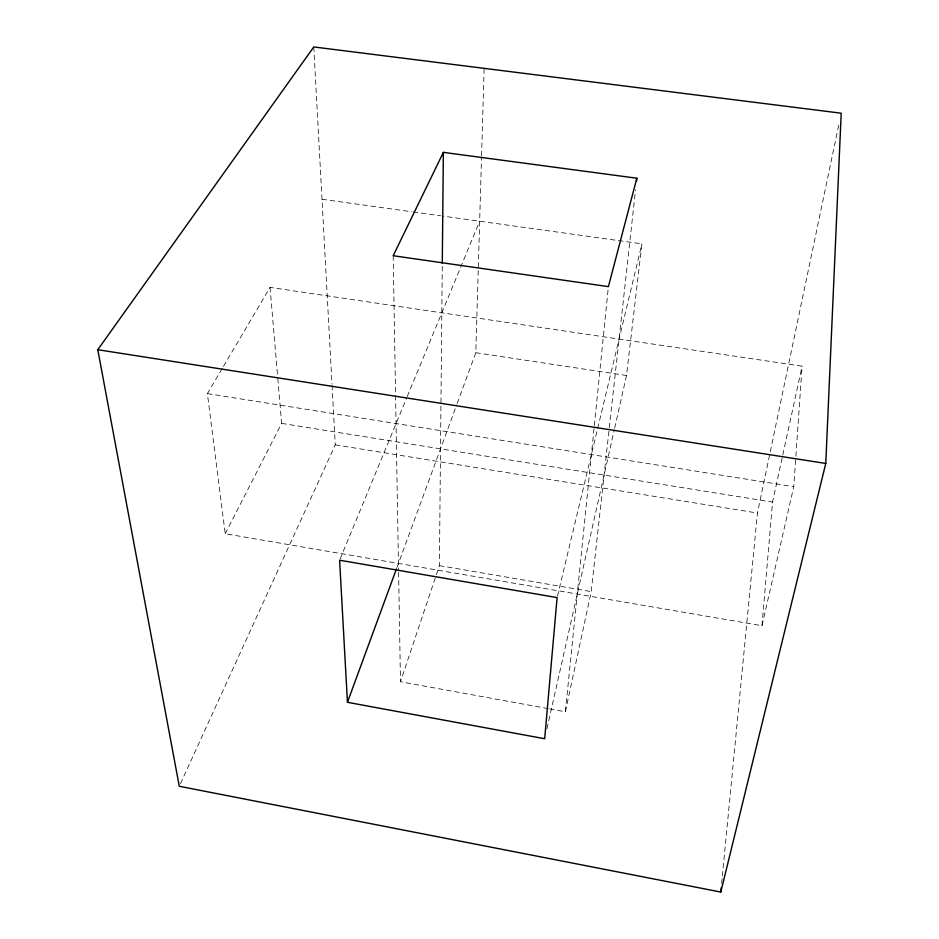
<?xml version="1.0" encoding="UTF-8"?>
<svg xmlns="http://www.w3.org/2000/svg" width="939" height="939" viewBox="0 0 939 939"><rect width="100%" height="100%" fill="white"/><g stroke="black" fill="none" stroke-linecap="round" stroke-linejoin="round"><path stroke-width="0.7" stroke-dasharray="4.7 3.52" d="M548.153 708.616L400.472 681.737L439.405 565.642L442.281 264.681M457.164 403.535L475.815 352.724L481.531 157.165M481.578 155.71L484.137 68.347M222.132 368.616L207.39 393.617L225.219 533.739L761.975 625.703L793.76 486.684L795.767 457.645M795.873 456.201L802.106 366.175L270.045 287.369L222.872 367.372M761.975 625.703L772.539 502.095L782.492 456.307M721.645 883.353L722.208 877.542M722.349 876.099L757.433 513.046L839.126 123.185M549.585 708.886L565.36 711.75L594.187 427.057M594.328 425.613L608.402 286.63M565.36 711.75L591.23 591.593L635.55 189.819M614.658 428.137L626.513 375.506L641.912 243.847L442.058 215.982M782.809 454.875L802.106 366.175M546.921 728.805L614.341 429.557M557.449 596.195L641.912 243.847M396.939 567.543L456.659 404.909M340.164 558.858L406.669 397.901M407.221 396.551L479.665 221.228M180.488 783.619L335.27 444.851L332.066 385.518M225.219 533.739L281.641 423.372L277.686 377.067M322.007 199.256L411.681 211.756M413.125 211.956L440.614 215.782M475.815 352.724L626.513 375.506M207.39 393.617L793.76 486.684M281.641 423.372L772.539 502.095M335.27 444.851L757.433 513.046M439.405 565.642L591.23 591.593M270.045 287.369L277.568 375.623M313.779 46.95L331.983 384.074M393.195 255.725L398.57 570.724M398.606 572.18L400.472 681.737"/><path stroke-width="1.41" d="M442.292 263.225L443.361 152.364L636.83 178.222L636.513 181.121M825.768 463.455L841.215 113.208L313.779 46.95L97.785 349.707L179.279 786.272L720.8 892.05L825.768 463.455L97.785 349.707M720.8 892.05L721.222 887.695M636.83 178.222L608.402 286.63L393.195 255.725L443.361 152.364M347.453 702.302L339.601 560.207L557.109 597.603L544.679 738.735L347.453 702.302L396.434 568.917"/></g></svg>
